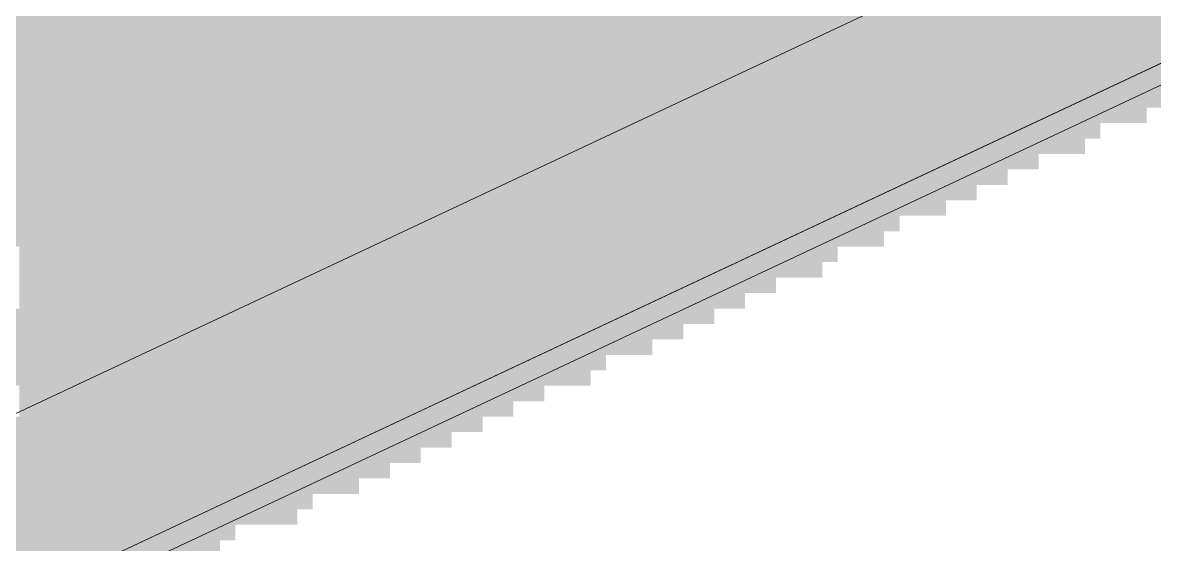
# Paper-space layout '03 3D Building and Roof' of a CAD drawing. Header units: millimetres. Extents: x 5 to 415, y 5 to 292.
# Drawn here: x 270.47 to 277.53, y 61.48 to 64.73 of the extents above; entities that cross this region are included whole.
import ezdxf

# ---------------------------------------------------------------- set-up
doc = ezdxf.new("R2010")
doc.units = ezdxf.units.MM
doc.layers.add('EXISTING', color=7, linetype='Continuous')
doc.layers.add('IMAGES', color=7, linetype='Continuous')

# ---------------------------------------------------------------- blocks, each defined once
blk = doc.blocks.new('SHEET_03')
at = {"layer": 'EXISTING', "color": 250, "lineweight": 9}
for p, q in [((263.2288, 58.9151), (329.7311, 90.136)), ((329.7311, 88.9664), (263.2288, 57.7455)), ((263.2288, 57.7455), (303.5049, 76.654)), ((303.5049, 76.5175), (263.2288, 57.609))]:
    blk.add_line(p, q, dxfattribs=at)
at = {"layer": 'IMAGES', "color": 7}
for points in [[(274.0127, 64.6836), (274.1091, 64.6836), (274.0127, 64.8764), (274.1091, 64.8764)], [(269.58, 64.6836), (273.7236, 64.6836), (269.58, 64.78), (273.7236, 64.78)], [(273.7236, 64.6836), (273.82, 64.6836), (273.7236, 64.78), (273.82, 64.78)], [(273.82, 64.6836), (273.9164, 64.6836), (273.82, 64.78), (273.9164, 64.78)], [(273.9164, 64.6836), (274.0127, 64.6836), (273.9164, 64.78), (274.0127, 64.78)], [(274.1091, 64.6836), (275.2655, 64.6836), (274.1091, 64.78), (275.2655, 64.78)], [(275.2655, 64.6836), (275.4582, 64.6836), (275.2655, 64.78), (275.4582, 64.78)], [(275.4582, 64.6836), (275.5545, 64.6836), (275.4582, 64.78), (275.5545, 64.78)], [(275.5545, 64.6836), (275.6509, 64.6836), (275.5545, 64.78), (275.6509, 64.78)], [(275.6509, 64.6836), (275.7473, 64.6836), (275.6509, 64.78), (275.7473, 64.78)], [(275.7473, 64.6836), (275.94, 64.6836), (275.7473, 64.78), (275.94, 64.78)], [(275.94, 64.6836), (277.8673, 64.6836), (275.94, 64.78), (277.8673, 64.78)], [(269.3873, 64.5872), (273.2418, 64.5872), (269.3873, 64.6836), (273.2418, 64.6836)], [(273.2418, 64.5872), (273.5309, 64.5872), (273.2418, 64.6836), (273.5309, 64.6836)], [(273.5309, 64.5872), (273.6273, 64.5872), (273.5309, 64.6836), (273.6273, 64.6836)], [(273.6273, 64.5872), (273.82, 64.5872), (273.6273, 64.6836), (273.82, 64.6836)], [(273.82, 64.5872), (273.9164, 64.5872), (273.82, 64.6836), (273.9164, 64.6836)], [(273.9164, 64.5872), (274.0127, 64.5872), (273.9164, 64.6836), (274.0127, 64.6836)], [(274.0127, 64.5872), (275.0727, 64.5872), (274.0127, 64.6836), (275.0727, 64.6836)], [(275.0727, 64.5872), (275.1691, 64.5872), (275.0727, 64.6836), (275.1691, 64.6836)], [(275.1691, 64.5872), (275.2655, 64.5872), (275.1691, 64.6836), (275.2655, 64.6836)], [(275.2655, 64.5872), (275.3618, 64.5872), (275.2655, 64.6836), (275.3618, 64.6836)], [(275.3618, 64.4908), (275.4582, 64.4908), (275.3618, 64.6836), (275.4582, 64.6836)], [(275.4582, 64.5872), (275.5545, 64.5872), (275.4582, 64.6836), (275.5545, 64.6836)], [(275.5545, 64.5872), (275.6509, 64.5872), (275.5545, 64.6836), (275.6509, 64.6836)], [(275.6509, 64.5872), (275.7473, 64.5872), (275.6509, 64.6836), (275.7473, 64.6836)], [(275.7473, 64.5872), (275.94, 64.5872), (275.7473, 64.6836), (275.94, 64.6836)], [(275.94, 64.5872), (277.5782, 64.5872), (275.94, 64.6836), (277.5782, 64.6836)], [(269.1945, 64.4908), (273.1455, 64.4908), (269.1945, 64.5872), (273.1455, 64.5872)], [(273.1455, 64.4908), (273.2418, 64.4908), (273.1455, 64.5872), (273.2418, 64.5872)], [(273.2418, 64.4908), (273.3382, 64.4908), (273.2418, 64.5872), (273.3382, 64.5872)], [(273.3382, 64.4908), (273.4345, 64.4908), (273.3382, 64.5872), (273.4345, 64.5872)], [(273.4345, 64.4908), (273.5309, 64.4908), (273.4345, 64.5872), (273.5309, 64.5872)], [(273.5309, 64.4908), (274.88, 64.4908), (273.5309, 64.5872), (274.88, 64.5872)], [(274.88, 64.4908), (275.0727, 64.4908), (274.88, 64.5872), (275.0727, 64.5872)], [(275.0727, 64.4908), (275.1691, 64.4908), (275.0727, 64.5872), (275.1691, 64.5872)], [(275.1691, 64.3944), (275.2655, 64.3944), (275.1691, 64.5872), (275.2655, 64.5872)], [(275.2655, 64.4908), (275.3618, 64.4908), (275.2655, 64.5872), (275.3618, 64.5872)], [(275.4582, 64.4908), (275.5545, 64.4908), (275.4582, 64.5872), (275.5545, 64.5872)], [(275.5545, 64.4908), (275.6509, 64.4908), (275.5545, 64.5872), (275.6509, 64.5872)], [(275.6509, 64.4908), (277.3855, 64.4908), (275.6509, 64.5872), (277.3855, 64.5872)], [(277.3855, 64.4908), (277.5782, 64.4908), (277.3855, 64.5872), (277.5782, 64.5872)], [(253.68, 64.3944), (272.8564, 64.3944), (253.68, 64.4908), (272.8564, 64.4908)], [(272.8564, 64.3944), (272.9527, 64.3944), (272.8564, 64.4908), (272.9527, 64.4908)], [(272.9527, 64.3944), (273.1455, 64.3944), (272.9527, 64.4908), (273.1455, 64.4908)], [(273.1455, 64.298), (273.2418, 64.298), (273.1455, 64.4908), (273.2418, 64.4908)], [(273.2418, 64.3944), (273.3382, 64.3944), (273.2418, 64.4908), (273.3382, 64.4908)], [(273.3382, 64.3944), (273.4345, 64.3944), (273.3382, 64.4908), (273.4345, 64.4908)], [(273.4345, 64.3944), (274.6873, 64.3944), (273.4345, 64.4908), (274.6873, 64.4908)], [(274.6873, 64.3944), (274.7836, 64.3944), (274.6873, 64.4908), (274.7836, 64.4908)], [(274.7836, 64.3944), (274.88, 64.3944), (274.7836, 64.4908), (274.88, 64.4908)], [(274.88, 64.3944), (274.9764, 64.3944), (274.88, 64.4908), (274.9764, 64.4908)], [(274.9764, 64.3944), (275.0727, 64.3944), (274.9764, 64.4908), (275.0727, 64.4908)], [(275.0727, 64.3944), (275.1691, 64.3944), (275.0727, 64.4908), (275.1691, 64.4908)], [(275.2655, 64.3944), (275.3618, 64.3944), (275.2655, 64.4908), (275.3618, 64.4908)], [(275.3618, 64.3944), (275.4582, 64.3944), (275.3618, 64.4908), (275.4582, 64.4908)], [(275.4582, 64.3944), (277.1927, 64.3944), (275.4582, 64.4908), (277.1927, 64.4908)], [(277.1927, 64.3944), (277.2891, 64.3944), (277.1927, 64.4908), (277.2891, 64.4908)], [(277.2891, 64.3944), (277.3855, 64.3944), (277.2891, 64.4908), (277.3855, 64.4908)], [(277.3855, 64.3944), (277.4818, 64.3944), (277.3855, 64.4908), (277.4818, 64.4908)], [(277.4818, 64.3944), (277.5782, 64.3944), (277.4818, 64.4908), (277.5782, 64.4908)], [(253.8727, 64.298), (272.5673, 64.298), (253.8727, 64.3944), (272.5673, 64.3944)], [(272.5673, 64.298), (272.6636, 64.298), (272.5673, 64.3944), (272.6636, 64.3944)], [(272.6636, 64.298), (272.8564, 64.298), (272.6636, 64.3944), (272.8564, 64.3944)], [(272.8564, 64.298), (272.9527, 64.298), (272.8564, 64.3944), (272.9527, 64.3944)], [(272.9527, 64.298), (273.0491, 64.298), (272.9527, 64.3944), (273.0491, 64.3944)], [(273.0491, 64.298), (273.1455, 64.298), (273.0491, 64.3944), (273.1455, 64.3944)], [(273.2418, 64.298), (273.3382, 64.298), (273.2418, 64.3944), (273.3382, 64.3944)], [(273.3382, 64.298), (274.3982, 64.298), (273.3382, 64.3944), (274.3982, 64.3944)], [(274.3982, 64.298), (274.4945, 64.298), (274.3982, 64.3944), (274.4945, 64.3944)], [(274.4945, 64.298), (274.5909, 64.298), (274.4945, 64.3944), (274.5909, 64.3944)], [(274.5909, 64.298), (274.6873, 64.298), (274.5909, 64.3944), (274.6873, 64.3944)], [(274.6873, 64.298), (274.7836, 64.298), (274.6873, 64.3944), (274.7836, 64.3944)], [(274.7836, 64.298), (275.0727, 64.298), (274.7836, 64.3944), (275.0727, 64.3944)], [(275.0727, 64.298), (275.1691, 64.298), (275.0727, 64.3944), (275.1691, 64.3944)], [(275.1691, 64.298), (275.2655, 64.298), (275.1691, 64.3944), (275.2655, 64.3944)], [(275.2655, 64.298), (277, 64.298), (275.2655, 64.3944), (277, 64.3944)], [(277, 64.298), (277.1927, 64.298), (277, 64.3944), (277.1927, 64.3944)], [(277.1927, 64.298), (277.2891, 64.298), (277.1927, 64.3944), (277.2891, 64.3944)], [(277.2891, 64.298), (277.3855, 64.298), (277.2891, 64.3944), (277.3855, 64.3944)], [(277.3855, 64.2016), (277.4818, 64.2016), (277.3855, 64.3944), (277.4818, 64.3944)], [(277.4818, 64.2016), (277.5782, 64.2016), (277.4818, 64.3944), (277.5782, 64.3944)], [(254.1618, 64.2016), (272.4709, 64.2016), (254.1618, 64.298), (272.4709, 64.298)], [(272.4709, 64.2016), (272.5673, 64.2016), (272.4709, 64.298), (272.5673, 64.298)], [(272.5673, 64.2016), (272.8564, 64.2016), (272.5673, 64.298), (272.8564, 64.298)], [(272.8564, 64.2016), (272.9527, 64.2016), (272.8564, 64.298), (272.9527, 64.298)], [(272.9527, 64.2016), (273.0491, 64.2016), (272.9527, 64.298), (273.0491, 64.298)], [(273.0491, 64.2016), (274.2055, 64.2016), (273.0491, 64.298), (274.2055, 64.298)], [(274.2055, 64.2016), (274.3018, 64.2016), (274.2055, 64.298), (274.3018, 64.298)], [(274.3018, 64.2016), (274.3982, 64.2016), (274.3018, 64.298), (274.3982, 64.298)], [(274.3982, 64.2016), (274.4945, 64.2016), (274.3982, 64.298), (274.4945, 64.298)], [(274.4945, 64.2016), (274.5909, 64.2016), (274.4945, 64.298), (274.5909, 64.298)], [(274.5909, 64.2016), (274.6873, 64.2016), (274.5909, 64.298), (274.6873, 64.298)], [(274.6873, 64.2016), (274.7836, 64.2016), (274.6873, 64.298), (274.7836, 64.298)], [(274.7836, 64.2016), (274.88, 64.2016), (274.7836, 64.298), (274.88, 64.298)], [(274.88, 64.2016), (275.0727, 64.2016), (274.88, 64.298), (275.0727, 64.298)], [(275.0727, 64.2016), (276.8073, 64.2016), (275.0727, 64.298), (276.8073, 64.298)], [(276.8073, 64.2016), (276.9036, 64.2016), (276.8073, 64.298), (276.9036, 64.298)], [(276.9036, 64.2016), (277, 64.2016), (276.9036, 64.298), (277, 64.298)], [(277, 64.2016), (277.0964, 64.2016), (277, 64.298), (277.0964, 64.298)], [(277.0964, 64.2016), (277.3855, 64.2016), (277.0964, 64.298), (277.3855, 64.298)], [(254.2582, 64.1052), (272.0855, 64.1052), (254.2582, 64.2016), (272.0855, 64.2016)], [(272.0855, 64.1052), (272.1818, 64.1052), (272.0855, 64.2016), (272.1818, 64.2016)], [(272.1818, 64.1052), (272.2782, 64.1052), (272.1818, 64.2016), (272.2782, 64.2016)], [(272.2782, 64.1052), (272.3745, 64.1052), (272.2782, 64.2016), (272.3745, 64.2016)], [(272.3745, 64.1052), (272.4709, 64.1052), (272.3745, 64.2016), (272.4709, 64.2016)], [(272.4709, 64.1052), (272.5673, 64.1052), (272.4709, 64.2016), (272.5673, 64.2016)], [(272.5673, 64.1052), (272.6636, 64.1052), (272.5673, 64.2016), (272.6636, 64.2016)], [(272.6636, 64.1052), (272.76, 64.1052), (272.6636, 64.2016), (272.76, 64.2016)], [(272.76, 64.1052), (274.0127, 64.1052), (272.76, 64.2016), (274.0127, 64.2016)], [(274.0127, 64.1052), (274.1091, 64.1052), (274.0127, 64.2016), (274.1091, 64.2016)], [(274.1091, 64.1052), (274.2055, 64.1052), (274.1091, 64.2016), (274.2055, 64.2016)], [(274.2055, 64.1052), (274.3018, 64.1052), (274.2055, 64.2016), (274.3018, 64.2016)], [(274.3018, 64.1052), (274.4945, 64.1052), (274.3018, 64.2016), (274.4945, 64.2016)], [(274.4945, 64.1052), (274.5909, 64.1052), (274.4945, 64.2016), (274.5909, 64.2016)], [(274.5909, 64.1052), (274.6873, 64.1052), (274.5909, 64.2016), (274.6873, 64.2016)], [(274.6873, 64.1052), (274.7836, 64.1052), (274.6873, 64.2016), (274.7836, 64.2016)], [(274.7836, 64.1052), (274.88, 64.1052), (274.7836, 64.2016), (274.88, 64.2016)], [(274.88, 64.1052), (276.8073, 64.1052), (274.88, 64.2016), (276.8073, 64.2016)], [(276.8073, 64.0088), (276.9036, 64.0088), (276.8073, 64.2016), (276.9036, 64.2016)], [(276.9036, 64.1052), (277, 64.1052), (276.9036, 64.2016), (277, 64.2016)], [(277, 64.1052), (277.0964, 64.1052), (277, 64.2016), (277.0964, 64.2016)], [(277.0964, 64.1052), (277.1927, 64.1052), (277.0964, 64.2016), (277.1927, 64.2016)], [(277.1927, 64.1052), (277.2891, 64.1052), (277.1927, 64.2016), (277.2891, 64.2016)], [(277.2891, 64.1052), (277.3855, 64.1052), (277.2891, 64.2016), (277.3855, 64.2016)], [(277.3855, 64.1052), (277.4818, 64.1052), (277.3855, 64.2016), (277.4818, 64.2016)], [(254.5473, 64.0088), (271.9891, 64.0088), (254.5473, 64.1052), (271.9891, 64.1052)], [(271.9891, 64.0088), (272.0855, 64.0088), (271.9891, 64.1052), (272.0855, 64.1052)], [(272.0855, 64.0088), (272.1818, 64.0088), (272.0855, 64.1052), (272.1818, 64.1052)], [(272.1818, 64.0088), (272.2782, 64.0088), (272.1818, 64.1052), (272.2782, 64.1052)], [(272.2782, 64.0088), (272.3745, 64.0088), (272.2782, 64.1052), (272.3745, 64.1052)], [(272.3745, 64.0088), (272.4709, 64.0088), (272.3745, 64.1052), (272.4709, 64.1052)], [(272.4709, 64.0088), (272.5673, 64.0088), (272.4709, 64.1052), (272.5673, 64.1052)], [(272.5673, 64.0088), (272.6636, 64.0088), (272.5673, 64.1052), (272.6636, 64.1052)], [(272.6636, 64.0088), (272.76, 64.0088), (272.6636, 64.1052), (272.76, 64.1052)], [(272.76, 64.0088), (273.82, 64.0088), (272.76, 64.1052), (273.82, 64.1052)], [(273.82, 64.0088), (273.9164, 64.0088), (273.82, 64.1052), (273.9164, 64.1052)], [(273.9164, 64.0088), (274.0127, 64.0088), (273.9164, 64.1052), (274.0127, 64.1052)], [(274.0127, 64.0088), (274.1091, 64.0088), (274.0127, 64.1052), (274.1091, 64.1052)], [(274.1091, 64.0088), (274.2055, 64.0088), (274.1091, 64.1052), (274.2055, 64.1052)], [(274.2055, 64.0088), (274.3982, 64.0088), (274.2055, 64.1052), (274.3982, 64.1052)], [(274.3982, 64.0088), (274.4945, 64.0088), (274.3982, 64.1052), (274.4945, 64.1052)], [(274.4945, 64.0088), (274.5909, 64.0088), (274.4945, 64.1052), (274.5909, 64.1052)], [(274.5909, 64.0088), (276.3255, 64.0088), (274.5909, 64.1052), (276.3255, 64.1052)], [(276.3255, 64.0088), (276.5182, 64.0088), (276.3255, 64.1052), (276.5182, 64.1052)], [(276.5182, 64.0088), (276.6145, 64.0088), (276.5182, 64.1052), (276.6145, 64.1052)], [(276.6145, 63.9124), (276.7109, 63.9124), (276.6145, 64.1052), (276.7109, 64.1052)], [(276.7109, 64.0088), (276.8073, 64.0088), (276.7109, 64.1052), (276.8073, 64.1052)], [(276.9036, 64.0088), (277, 64.0088), (276.9036, 64.1052), (277, 64.1052)], [(277, 64.0088), (277.0964, 64.0088), (277, 64.1052), (277.0964, 64.1052)], [(277.0964, 64.0088), (277.1927, 64.0088), (277.0964, 64.1052), (277.1927, 64.1052)], [(254.74, 63.9124), (271.7964, 63.9124), (254.74, 64.0088), (271.7964, 64.0088)], [(271.7964, 63.9124), (271.8927, 63.9124), (271.7964, 64.0088), (271.8927, 64.0088)], [(271.8927, 63.9124), (271.9891, 63.9124), (271.8927, 64.0088), (271.9891, 64.0088)], [(271.9891, 63.9124), (272.1818, 63.9124), (271.9891, 64.0088), (272.1818, 64.0088)], [(272.1818, 63.9124), (272.2782, 63.9124), (272.1818, 64.0088), (272.2782, 64.0088)], [(272.2782, 63.9124), (272.3745, 63.9124), (272.2782, 64.0088), (272.3745, 64.0088)], [(272.3745, 63.9124), (273.7236, 63.9124), (272.3745, 64.0088), (273.7236, 64.0088)], [(273.7236, 63.9124), (273.82, 63.9124), (273.7236, 64.0088), (273.82, 64.0088)], [(273.82, 63.9124), (273.9164, 63.9124), (273.82, 64.0088), (273.9164, 64.0088)], [(273.9164, 63.9124), (274.0127, 63.9124), (273.9164, 64.0088), (274.0127, 64.0088)], [(274.0127, 63.9124), (274.1091, 63.9124), (274.0127, 64.0088), (274.1091, 64.0088)], [(274.1091, 63.9124), (274.2055, 63.9124), (274.1091, 64.0088), (274.2055, 64.0088)], [(274.2055, 63.9124), (274.3018, 63.9124), (274.2055, 64.0088), (274.3018, 64.0088)], [(274.3018, 63.9124), (274.4945, 63.9124), (274.3018, 64.0088), (274.4945, 64.0088)], [(274.4945, 63.9124), (276.2291, 63.9124), (274.4945, 64.0088), (276.2291, 64.0088)], [(276.2291, 63.9124), (276.3255, 63.9124), (276.2291, 64.0088), (276.3255, 64.0088)], [(276.3255, 63.9124), (276.4218, 63.9124), (276.3255, 64.0088), (276.4218, 64.0088)], [(276.4218, 63.9124), (276.5182, 63.9124), (276.4218, 64.0088), (276.5182, 64.0088)], [(276.5182, 63.816), (276.6145, 63.816), (276.5182, 64.0088), (276.6145, 64.0088)], [(276.7109, 63.9124), (276.9036, 63.9124), (276.7109, 64.0088), (276.9036, 64.0088)], [(276.9036, 63.9124), (277, 63.9124), (276.9036, 64.0088), (277, 64.0088)], [(277, 63.9124), (277.0964, 63.9124), (277, 64.0088), (277.0964, 64.0088)], [(254.9327, 63.816), (271.5073, 63.816), (254.9327, 63.9124), (271.5073, 63.9124)], [(271.5073, 63.816), (271.7, 63.816), (271.5073, 63.9124), (271.7, 63.9124)], [(271.7, 63.816), (271.7964, 63.816), (271.7, 63.9124), (271.7964, 63.9124)], [(271.7964, 63.816), (271.8927, 63.816), (271.7964, 63.9124), (271.8927, 63.9124)], [(271.8927, 63.816), (271.9891, 63.816), (271.8927, 63.9124), (271.9891, 63.9124)], [(271.9891, 63.816), (272.0855, 63.816), (271.9891, 63.9124), (272.0855, 63.9124)], [(272.0855, 63.816), (272.1818, 63.816), (272.0855, 63.9124), (272.1818, 63.9124)], [(272.1818, 63.816), (272.2782, 63.816), (272.1818, 63.9124), (272.2782, 63.9124)], [(272.2782, 63.816), (273.4345, 63.816), (272.2782, 63.9124), (273.4345, 63.9124)], [(273.4345, 63.816), (273.6273, 63.816), (273.4345, 63.9124), (273.6273, 63.9124)], [(273.6273, 63.816), (273.7236, 63.816), (273.6273, 63.9124), (273.7236, 63.9124)], [(273.7236, 63.816), (273.82, 63.816), (273.7236, 63.9124), (273.82, 63.9124)], [(273.82, 63.816), (273.9164, 63.816), (273.82, 63.9124), (273.9164, 63.9124)], [(273.9164, 63.816), (274.0127, 63.816), (273.9164, 63.9124), (274.0127, 63.9124)], [(274.0127, 63.816), (274.1091, 63.816), (274.0127, 63.9124), (274.1091, 63.9124)], [(274.1091, 63.816), (274.2055, 63.816), (274.1091, 63.9124), (274.2055, 63.9124)], [(274.2055, 63.816), (275.94, 63.816), (274.2055, 63.9124), (275.94, 63.9124)], [(275.94, 63.816), (276.0364, 63.816), (275.94, 63.9124), (276.0364, 63.9124)], [(276.0364, 63.816), (276.2291, 63.816), (276.0364, 63.9124), (276.2291, 63.9124)], [(276.2291, 63.816), (276.3255, 63.816), (276.2291, 63.9124), (276.3255, 63.9124)], [(276.3255, 63.816), (276.4218, 63.816), (276.3255, 63.9124), (276.4218, 63.9124)], [(276.4218, 63.816), (276.5182, 63.816), (276.4218, 63.9124), (276.5182, 63.9124)], [(276.6145, 63.816), (276.7109, 63.816), (276.6145, 63.9124), (276.7109, 63.9124)], [(276.7109, 63.816), (276.8073, 63.816), (276.7109, 63.9124), (276.8073, 63.9124)], [(255.0291, 63.7196), (271.4109, 63.7196), (255.0291, 63.816), (271.4109, 63.816)], [(271.4109, 63.7196), (271.5073, 63.7196), (271.4109, 63.816), (271.5073, 63.816)], [(271.5073, 63.7196), (271.6036, 63.7196), (271.5073, 63.816), (271.6036, 63.816)], [(271.6036, 63.7196), (271.7, 63.7196), (271.6036, 63.816), (271.7, 63.816)], [(271.7, 63.7196), (271.8927, 63.7196), (271.7, 63.816), (271.8927, 63.816)], [(271.8927, 63.7196), (271.9891, 63.7196), (271.8927, 63.816), (271.9891, 63.816)], [(271.9891, 63.7196), (272.0855, 63.7196), (271.9891, 63.816), (272.0855, 63.816)], [(272.0855, 63.7196), (273.2418, 63.7196), (272.0855, 63.816), (273.2418, 63.816)], [(273.2418, 63.7196), (273.3382, 63.7196), (273.2418, 63.816), (273.3382, 63.816)], [(273.3382, 63.7196), (273.4345, 63.7196), (273.3382, 63.816), (273.4345, 63.816)], [(273.4345, 63.7196), (273.5309, 63.7196), (273.4345, 63.816), (273.5309, 63.816)], [(273.5309, 63.7196), (273.6273, 63.7196), (273.5309, 63.816), (273.6273, 63.816)], [(273.6273, 63.7196), (273.7236, 63.7196), (273.6273, 63.816), (273.7236, 63.816)], [(273.7236, 63.7196), (273.9164, 63.7196), (273.7236, 63.816), (273.9164, 63.816)], [(273.9164, 63.7196), (274.1091, 63.7196), (273.9164, 63.816), (274.1091, 63.816)], [(274.1091, 63.7196), (275.8436, 63.7196), (274.1091, 63.816), (275.8436, 63.816)], [(275.8436, 63.7196), (275.94, 63.7196), (275.8436, 63.816), (275.94, 63.816)], [(275.94, 63.7196), (276.0364, 63.7196), (275.94, 63.816), (276.0364, 63.816)], [(276.0364, 63.7196), (276.1327, 63.7196), (276.0364, 63.816), (276.1327, 63.816)], [(276.1327, 63.7196), (276.2291, 63.7196), (276.1327, 63.816), (276.2291, 63.816)], [(276.2291, 63.7196), (276.3255, 63.7196), (276.2291, 63.816), (276.3255, 63.816)], [(276.3255, 63.6232), (276.4218, 63.6232), (276.3255, 63.816), (276.4218, 63.816)], [(276.4218, 63.7196), (276.5182, 63.7196), (276.4218, 63.816), (276.5182, 63.816)], [(276.5182, 63.7196), (276.6145, 63.7196), (276.5182, 63.816), (276.6145, 63.816)], [(255.4145, 63.6232), (271.1218, 63.6232), (255.4145, 63.7196), (271.1218, 63.7196)], [(271.1218, 63.6232), (271.2182, 63.6232), (271.1218, 63.7196), (271.2182, 63.7196)], [(271.2182, 63.6232), (271.3145, 63.6232), (271.2182, 63.7196), (271.3145, 63.7196)], [(271.3145, 63.6232), (271.4109, 63.6232), (271.3145, 63.7196), (271.4109, 63.7196)], [(271.4109, 63.6232), (271.5073, 63.6232), (271.4109, 63.7196), (271.5073, 63.7196)], [(271.5073, 63.6232), (271.6036, 63.6232), (271.5073, 63.7196), (271.6036, 63.7196)], [(271.6036, 63.6232), (271.7, 63.6232), (271.6036, 63.7196), (271.7, 63.7196)], [(271.7, 63.6232), (271.7964, 63.6232), (271.7, 63.7196), (271.7964, 63.7196)], [(271.7964, 63.6232), (272.9527, 63.6232), (271.7964, 63.7196), (272.9527, 63.7196)], [(272.9527, 63.6232), (273.0491, 63.6232), (272.9527, 63.7196), (273.0491, 63.7196)], [(273.0491, 63.6232), (273.2418, 63.6232), (273.0491, 63.7196), (273.2418, 63.7196)], [(273.2418, 63.6232), (273.3382, 63.6232), (273.2418, 63.7196), (273.3382, 63.7196)], [(273.3382, 63.6232), (273.6273, 63.6232), (273.3382, 63.7196), (273.6273, 63.7196)], [(273.6273, 63.6232), (273.7236, 63.6232), (273.6273, 63.7196), (273.7236, 63.7196)], [(273.7236, 63.6232), (273.82, 63.6232), (273.7236, 63.7196), (273.82, 63.7196)], [(273.82, 63.6232), (275.5545, 63.6232), (273.82, 63.7196), (275.5545, 63.7196)], [(275.5545, 63.6232), (275.7473, 63.6232), (275.5545, 63.7196), (275.7473, 63.7196)], [(275.7473, 63.6232), (275.8436, 63.6232), (275.7473, 63.7196), (275.8436, 63.7196)], [(275.8436, 63.5267), (275.94, 63.5267), (275.8436, 63.7196), (275.94, 63.7196)], [(275.94, 63.6232), (276.3255, 63.6232), (275.94, 63.7196), (276.3255, 63.7196)], [(255.6073, 63.5267), (270.9291, 63.5267), (255.6073, 63.6232), (270.9291, 63.6232)], [(270.9291, 63.5267), (271.0255, 63.5267), (270.9291, 63.6232), (271.0255, 63.6232)], [(271.0255, 63.5267), (271.1218, 63.5267), (271.0255, 63.6232), (271.1218, 63.6232)], [(271.1218, 63.5267), (271.2182, 63.5267), (271.1218, 63.6232), (271.2182, 63.6232)], [(271.2182, 63.5267), (271.3145, 63.5267), (271.2182, 63.6232), (271.3145, 63.6232)], [(271.3145, 63.4303), (271.4109, 63.4303), (271.3145, 63.6232), (271.4109, 63.6232)], [(271.4109, 63.5267), (271.5073, 63.5267), (271.4109, 63.6232), (271.5073, 63.6232)], [(271.5073, 63.5267), (271.6036, 63.5267), (271.5073, 63.6232), (271.6036, 63.6232)], [(271.6036, 63.5267), (271.7, 63.5267), (271.6036, 63.6232), (271.7, 63.6232)], [(271.7, 63.5267), (272.8564, 63.5267), (271.7, 63.6232), (272.8564, 63.6232)], [(272.8564, 63.5267), (272.9527, 63.5267), (272.8564, 63.6232), (272.9527, 63.6232)], [(272.9527, 63.5267), (273.0491, 63.5267), (272.9527, 63.6232), (273.0491, 63.6232)], [(273.0491, 63.5267), (273.1455, 63.5267), (273.0491, 63.6232), (273.1455, 63.6232)], [(273.1455, 63.5267), (273.3382, 63.5267), (273.1455, 63.6232), (273.3382, 63.6232)], [(273.3382, 63.5267), (273.4345, 63.5267), (273.3382, 63.6232), (273.4345, 63.6232)], [(273.4345, 63.5267), (273.5309, 63.5267), (273.4345, 63.6232), (273.5309, 63.6232)], [(273.5309, 63.5267), (273.7236, 63.5267), (273.5309, 63.6232), (273.7236, 63.6232)], [(273.7236, 63.5267), (275.3618, 63.5267), (273.7236, 63.6232), (275.3618, 63.6232)], [(275.3618, 63.5267), (275.5545, 63.5267), (275.3618, 63.6232), (275.5545, 63.6232)], [(275.5545, 63.5267), (275.6509, 63.5267), (275.5545, 63.6232), (275.6509, 63.6232)], [(275.6509, 63.5267), (275.8436, 63.5267), (275.6509, 63.6232), (275.8436, 63.6232)], [(275.94, 63.5267), (276.0364, 63.5267), (275.94, 63.6232), (276.0364, 63.6232)], [(276.0364, 63.5267), (276.1327, 63.5267), (276.0364, 63.6232), (276.1327, 63.6232)], [(276.1327, 63.5267), (276.2291, 63.5267), (276.1327, 63.6232), (276.2291, 63.6232)], [(255.8, 63.4303), (270.8327, 63.4303), (255.8, 63.5267), (270.8327, 63.5267)], [(270.8327, 63.4303), (270.9291, 63.4303), (270.8327, 63.5267), (270.9291, 63.5267)], [(270.9291, 63.4303), (271.0255, 63.4303), (270.9291, 63.5267), (271.0255, 63.5267)], [(271.0255, 63.4303), (271.1218, 63.4303), (271.0255, 63.5267), (271.1218, 63.5267)], [(271.1218, 63.4303), (271.2182, 63.4303), (271.1218, 63.5267), (271.2182, 63.5267)], [(271.2182, 63.4303), (271.3145, 63.4303), (271.2182, 63.5267), (271.3145, 63.5267)], [(271.4109, 63.4303), (271.6036, 63.4303), (271.4109, 63.5267), (271.6036, 63.5267)], [(271.6036, 63.4303), (272.5673, 63.4303), (271.6036, 63.5267), (272.5673, 63.5267)], [(272.5673, 63.4303), (272.6636, 63.4303), (272.5673, 63.5267), (272.6636, 63.5267)], [(272.6636, 63.4303), (272.76, 63.4303), (272.6636, 63.5267), (272.76, 63.5267)], [(272.76, 63.4303), (272.8564, 63.4303), (272.76, 63.5267), (272.8564, 63.5267)], [(272.8564, 63.4303), (272.9527, 63.4303), (272.8564, 63.5267), (272.9527, 63.5267)], [(272.9527, 63.4303), (273.1455, 63.4303), (272.9527, 63.5267), (273.1455, 63.5267)], [(273.1455, 63.4303), (273.2418, 63.4303), (273.1455, 63.5267), (273.2418, 63.5267)], [(273.2418, 63.4303), (273.4345, 63.4303), (273.2418, 63.5267), (273.4345, 63.5267)], [(273.4345, 63.4303), (275.1691, 63.4303), (273.4345, 63.5267), (275.1691, 63.5267)], [(275.1691, 63.4303), (275.2655, 63.4303), (275.1691, 63.5267), (275.2655, 63.5267)], [(275.2655, 63.4303), (275.3618, 63.4303), (275.2655, 63.5267), (275.3618, 63.5267)], [(275.3618, 63.4303), (275.4582, 63.4303), (275.3618, 63.5267), (275.4582, 63.5267)], [(275.4582, 63.4303), (275.5545, 63.4303), (275.4582, 63.5267), (275.5545, 63.5267)], [(275.5545, 63.4303), (275.7473, 63.4303), (275.5545, 63.5267), (275.7473, 63.5267)], [(275.7473, 63.4303), (275.8436, 63.4303), (275.7473, 63.5267), (275.8436, 63.5267)], [(275.8436, 63.4303), (275.94, 63.4303), (275.8436, 63.5267), (275.94, 63.5267)], [(255.9927, 63.3339), (270.64, 63.3339), (255.9927, 63.4303), (270.64, 63.4303)], [(270.64, 63.3339), (270.7364, 63.3339), (270.64, 63.4303), (270.7364, 63.4303)], [(270.7364, 63.3339), (270.8327, 63.3339), (270.7364, 63.4303), (270.8327, 63.4303)], [(270.8327, 63.3339), (270.9291, 63.3339), (270.8327, 63.4303), (270.9291, 63.4303)], [(270.9291, 63.3339), (271.0255, 63.3339), (270.9291, 63.4303), (271.0255, 63.4303)], [(271.0255, 63.3339), (271.1218, 63.3339), (271.0255, 63.4303), (271.1218, 63.4303)], [(271.1218, 63.3339), (272.3745, 63.3339), (271.1218, 63.4303), (272.3745, 63.4303)], [(272.3745, 63.3339), (272.4709, 63.3339), (272.3745, 63.4303), (272.4709, 63.4303)], [(272.4709, 63.3339), (272.5673, 63.3339), (272.4709, 63.4303), (272.5673, 63.4303)], [(272.5673, 63.3339), (272.6636, 63.3339), (272.5673, 63.4303), (272.6636, 63.4303)], [(272.6636, 63.3339), (272.76, 63.3339), (272.6636, 63.4303), (272.76, 63.4303)], [(272.76, 63.3339), (272.8564, 63.3339), (272.76, 63.4303), (272.8564, 63.4303)], [(272.8564, 63.3339), (272.9527, 63.3339), (272.8564, 63.4303), (272.9527, 63.4303)], [(272.9527, 63.3339), (273.0491, 63.3339), (272.9527, 63.4303), (273.0491, 63.4303)], [(273.0491, 63.3339), (273.1455, 63.3339), (273.0491, 63.4303), (273.1455, 63.4303)], [(273.1455, 63.3339), (273.2418, 63.3339), (273.1455, 63.4303), (273.2418, 63.4303)], [(273.2418, 63.3339), (274.9764, 63.3339), (273.2418, 63.4303), (274.9764, 63.4303)], [(274.9764, 63.3339), (275.0727, 63.3339), (274.9764, 63.4303), (275.0727, 63.4303)], [(275.0727, 63.3339), (275.1691, 63.3339), (275.0727, 63.4303), (275.1691, 63.4303)], [(275.1691, 63.3339), (275.2655, 63.3339), (275.1691, 63.4303), (275.2655, 63.4303)], [(275.2655, 63.3339), (275.3618, 63.3339), (275.2655, 63.4303), (275.3618, 63.4303)], [(275.3618, 63.3339), (275.4582, 63.3339), (275.3618, 63.4303), (275.4582, 63.4303)], [(275.4582, 63.3339), (275.5545, 63.3339), (275.4582, 63.4303), (275.5545, 63.4303)], [(275.5545, 63.3339), (275.6509, 63.3339), (275.5545, 63.4303), (275.6509, 63.4303)], [(275.6509, 63.3339), (275.7473, 63.3339), (275.6509, 63.4303), (275.7473, 63.4303)], [(275.7473, 63.3339), (275.8436, 63.3339), (275.7473, 63.4303), (275.8436, 63.4303)], [(270.4473, 63.2375), (270.5436, 63.2375), (270.4473, 63.3339), (270.5436, 63.3339)], [(270.5436, 63.2375), (270.64, 63.2375), (270.5436, 63.3339), (270.64, 63.3339)], [(270.64, 63.2375), (270.7364, 63.2375), (270.64, 63.3339), (270.7364, 63.3339)], [(270.7364, 63.2375), (270.8327, 63.2375), (270.7364, 63.3339), (270.8327, 63.3339)], [(270.8327, 63.2375), (270.9291, 63.2375), (270.8327, 63.3339), (270.9291, 63.3339)], [(270.9291, 63.2375), (272.2782, 63.2375), (270.9291, 63.3339), (272.2782, 63.3339)], [(272.2782, 63.2375), (272.3745, 63.2375), (272.2782, 63.3339), (272.3745, 63.3339)], [(272.3745, 63.2375), (272.4709, 63.2375), (272.3745, 63.3339), (272.4709, 63.3339)], [(272.4709, 63.2375), (272.5673, 63.2375), (272.4709, 63.3339), (272.5673, 63.3339)], [(272.5673, 63.2375), (272.6636, 63.2375), (272.5673, 63.3339), (272.6636, 63.3339)], [(272.6636, 63.2375), (272.76, 63.2375), (272.6636, 63.3339), (272.76, 63.3339)], [(272.76, 63.2375), (272.8564, 63.2375), (272.76, 63.3339), (272.8564, 63.3339)], [(272.8564, 63.2375), (273.0491, 63.2375), (272.8564, 63.3339), (273.0491, 63.3339)], [(273.0491, 63.2375), (274.7836, 63.2375), (273.0491, 63.3339), (274.7836, 63.3339)], [(274.7836, 63.2375), (274.88, 63.2375), (274.7836, 63.3339), (274.88, 63.3339)], [(274.88, 63.2375), (274.9764, 63.2375), (274.88, 63.3339), (274.9764, 63.3339)], [(274.9764, 63.2375), (275.0727, 63.2375), (274.9764, 63.3339), (275.0727, 63.3339)], [(275.0727, 63.2375), (275.1691, 63.2375), (275.0727, 63.3339), (275.1691, 63.3339)], [(275.1691, 63.2375), (275.4582, 63.2375), (275.1691, 63.3339), (275.4582, 63.3339)], [(275.4582, 63.2375), (275.5545, 63.2375), (275.4582, 63.3339), (275.5545, 63.3339)], [(270.4473, 63.1411), (270.5436, 63.1411), (270.4473, 63.2375), (270.5436, 63.2375)], [(270.5436, 63.1411), (270.64, 63.1411), (270.5436, 63.2375), (270.64, 63.2375)], [(270.64, 63.1411), (270.7364, 63.1411), (270.64, 63.2375), (270.7364, 63.2375)], [(270.7364, 63.1411), (271.9891, 63.1411), (270.7364, 63.2375), (271.9891, 63.2375)], [(271.9891, 63.1411), (272.1818, 63.1411), (271.9891, 63.2375), (272.1818, 63.2375)], [(272.1818, 63.1411), (272.2782, 63.1411), (272.1818, 63.2375), (272.2782, 63.2375)], [(272.2782, 63.1411), (272.3745, 63.1411), (272.2782, 63.2375), (272.3745, 63.2375)], [(272.3745, 63.1411), (272.4709, 63.1411), (272.3745, 63.2375), (272.4709, 63.2375)], [(272.4709, 63.1411), (272.5673, 63.1411), (272.4709, 63.2375), (272.5673, 63.2375)], [(272.5673, 63.1411), (272.6636, 63.1411), (272.5673, 63.2375), (272.6636, 63.2375)], [(272.6636, 63.1411), (272.8564, 63.1411), (272.6636, 63.2375), (272.8564, 63.2375)], [(272.8564, 63.1411), (274.4945, 63.1411), (272.8564, 63.2375), (274.4945, 63.2375)], [(274.4945, 63.1411), (274.6873, 63.1411), (274.4945, 63.2375), (274.6873, 63.2375)], [(274.6873, 63.1411), (274.7836, 63.1411), (274.6873, 63.2375), (274.7836, 63.2375)], [(274.7836, 63.1411), (274.88, 63.1411), (274.7836, 63.2375), (274.88, 63.2375)], [(274.88, 63.1411), (275.0727, 63.1411), (274.88, 63.2375), (275.0727, 63.2375)], [(275.0727, 63.1411), (275.1691, 63.1411), (275.0727, 63.2375), (275.1691, 63.2375)], [(275.1691, 63.1411), (275.2655, 63.1411), (275.1691, 63.2375), (275.2655, 63.2375)], [(275.2655, 63.1411), (275.3618, 63.1411), (275.2655, 63.2375), (275.3618, 63.2375)], [(275.3618, 63.1411), (275.4582, 63.1411), (275.3618, 63.2375), (275.4582, 63.2375)], [(270.4473, 63.0447), (270.5436, 63.0447), (270.4473, 63.1411), (270.5436, 63.1411)], [(270.5436, 63.0447), (271.7964, 63.0447), (270.5436, 63.1411), (271.7964, 63.1411)], [(271.7964, 63.0447), (271.8927, 63.0447), (271.7964, 63.1411), (271.8927, 63.1411)], [(271.8927, 63.0447), (271.9891, 63.0447), (271.8927, 63.1411), (271.9891, 63.1411)], [(271.9891, 63.0447), (272.0855, 63.0447), (271.9891, 63.1411), (272.0855, 63.1411)], [(272.0855, 63.0447), (272.1818, 63.0447), (272.0855, 63.1411), (272.1818, 63.1411)], [(272.1818, 63.0447), (272.2782, 63.0447), (272.1818, 63.1411), (272.2782, 63.1411)], [(272.2782, 63.0447), (272.3745, 63.0447), (272.2782, 63.1411), (272.3745, 63.1411)], [(272.3745, 63.0447), (272.4709, 63.0447), (272.3745, 63.1411), (272.4709, 63.1411)], [(272.4709, 63.0447), (272.5673, 63.0447), (272.4709, 63.1411), (272.5673, 63.1411)], [(272.5673, 63.0447), (274.3982, 63.0447), (272.5673, 63.1411), (274.3982, 63.1411)], [(274.3982, 63.0447), (274.4945, 63.0447), (274.3982, 63.1411), (274.4945, 63.1411)], [(274.4945, 63.0447), (274.5909, 63.0447), (274.4945, 63.1411), (274.5909, 63.1411)], [(274.5909, 63.0447), (274.6873, 63.0447), (274.5909, 63.1411), (274.6873, 63.1411)], [(274.6873, 63.0447), (274.88, 63.0447), (274.6873, 63.1411), (274.88, 63.1411)], [(274.88, 63.0447), (275.0727, 63.0447), (274.88, 63.1411), (275.0727, 63.1411)], [(275.0727, 63.0447), (275.1691, 63.0447), (275.0727, 63.1411), (275.1691, 63.1411)], [(270.4473, 62.9483), (271.5073, 62.9483), (270.4473, 63.0447), (271.5073, 63.0447)], [(271.5073, 62.9483), (271.6036, 62.9483), (271.5073, 63.0447), (271.6036, 63.0447)], [(271.6036, 62.9483), (271.7, 62.9483), (271.6036, 63.0447), (271.7, 63.0447)], [(271.7, 62.9483), (271.7964, 62.9483), (271.7, 63.0447), (271.7964, 63.0447)], [(271.7964, 62.9483), (271.8927, 62.9483), (271.7964, 63.0447), (271.8927, 63.0447)], [(271.8927, 62.8519), (271.9891, 62.8519), (271.8927, 63.0447), (271.9891, 63.0447)], [(271.9891, 62.9483), (272.0855, 62.9483), (271.9891, 63.0447), (272.0855, 63.0447)], [(272.0855, 62.9483), (272.1818, 62.9483), (272.0855, 63.0447), (272.1818, 63.0447)], [(272.1818, 62.9483), (272.2782, 62.9483), (272.1818, 63.0447), (272.2782, 63.0447)], [(272.2782, 62.9483), (272.3745, 62.9483), (272.2782, 63.0447), (272.3745, 63.0447)], [(272.3745, 62.9483), (274.1091, 62.9483), (272.3745, 63.0447), (274.1091, 63.0447)], [(274.1091, 62.9483), (274.2055, 62.9483), (274.1091, 63.0447), (274.2055, 63.0447)], [(274.2055, 62.9483), (274.3982, 62.9483), (274.2055, 63.0447), (274.3982, 63.0447)], [(274.3982, 62.8519), (274.4945, 62.8519), (274.3982, 63.0447), (274.4945, 63.0447)], [(274.4945, 62.9483), (274.5909, 62.9483), (274.4945, 63.0447), (274.5909, 63.0447)], [(274.5909, 62.9483), (274.6873, 62.9483), (274.5909, 63.0447), (274.6873, 63.0447)], [(274.6873, 62.9483), (274.7836, 62.9483), (274.6873, 63.0447), (274.7836, 63.0447)], [(274.7836, 62.9483), (274.88, 62.9483), (274.7836, 63.0447), (274.88, 63.0447)], [(274.88, 62.9483), (274.9764, 62.9483), (274.88, 63.0447), (274.9764, 63.0447)], [(270.1582, 62.8519), (271.4109, 62.8519), (270.1582, 62.9483), (271.4109, 62.9483)], [(271.4109, 62.8519), (271.6036, 62.8519), (271.4109, 62.9483), (271.6036, 62.9483)], [(271.6036, 62.8519), (271.7, 62.8519), (271.6036, 62.9483), (271.7, 62.9483)], [(271.7, 62.8519), (271.7964, 62.8519), (271.7, 62.9483), (271.7964, 62.9483)], [(271.7964, 62.8519), (271.8927, 62.8519), (271.7964, 62.9483), (271.8927, 62.9483)], [(271.9891, 62.8519), (272.0855, 62.8519), (271.9891, 62.9483), (272.0855, 62.9483)], [(272.0855, 62.8519), (272.1818, 62.8519), (272.0855, 62.9483), (272.1818, 62.9483)], [(272.1818, 62.8519), (273.9164, 62.8519), (272.1818, 62.9483), (273.9164, 62.9483)], [(273.9164, 62.8519), (274.0127, 62.8519), (273.9164, 62.9483), (274.0127, 62.9483)], [(274.0127, 62.8519), (274.1091, 62.8519), (274.0127, 62.9483), (274.1091, 62.9483)], [(274.1091, 62.8519), (274.2055, 62.8519), (274.1091, 62.9483), (274.2055, 62.9483)], [(274.2055, 62.8519), (274.3982, 62.8519), (274.2055, 62.9483), (274.3982, 62.9483)], [(274.4945, 62.8519), (274.5909, 62.8519), (274.4945, 62.9483), (274.5909, 62.9483)], [(274.5909, 62.8519), (274.6873, 62.8519), (274.5909, 62.9483), (274.6873, 62.9483)], [(274.6873, 62.8519), (274.7836, 62.8519), (274.6873, 62.9483), (274.7836, 62.9483)], [(269.9655, 62.7555), (271.1218, 62.7555), (269.9655, 62.8519), (271.1218, 62.8519)], [(271.1218, 62.7555), (271.3145, 62.7555), (271.1218, 62.8519), (271.3145, 62.8519)], [(271.3145, 62.7555), (271.4109, 62.7555), (271.3145, 62.8519), (271.4109, 62.8519)], [(271.4109, 62.7555), (271.5073, 62.7555), (271.4109, 62.8519), (271.5073, 62.8519)], [(271.5073, 62.7555), (271.6036, 62.7555), (271.5073, 62.8519), (271.6036, 62.8519)], [(271.6036, 62.7555), (271.7, 62.7555), (271.6036, 62.8519), (271.7, 62.8519)], [(271.7, 62.7555), (271.7964, 62.7555), (271.7, 62.8519), (271.7964, 62.8519)], [(271.7964, 62.7555), (271.8927, 62.7555), (271.7964, 62.8519), (271.8927, 62.8519)], [(271.8927, 62.7555), (271.9891, 62.7555), (271.8927, 62.8519), (271.9891, 62.8519)], [(271.9891, 62.7555), (273.7236, 62.7555), (271.9891, 62.8519), (273.7236, 62.8519)], [(273.7236, 62.7555), (273.9164, 62.7555), (273.7236, 62.8519), (273.9164, 62.8519)], [(273.9164, 62.7555), (274.1091, 62.7555), (273.9164, 62.8519), (274.1091, 62.8519)], [(274.1091, 62.7555), (274.2055, 62.7555), (274.1091, 62.8519), (274.2055, 62.8519)], [(274.2055, 62.7555), (274.3018, 62.7555), (274.2055, 62.8519), (274.3018, 62.8519)], [(274.3018, 62.7555), (274.3982, 62.7555), (274.3018, 62.8519), (274.3982, 62.8519)], [(274.3982, 62.7555), (274.4945, 62.7555), (274.3982, 62.8519), (274.4945, 62.8519)], [(274.4945, 62.7555), (274.5909, 62.7555), (274.4945, 62.8519), (274.5909, 62.8519)], [(269.8691, 62.6591), (271.0255, 62.6591), (269.8691, 62.7555), (271.0255, 62.7555)], [(271.0255, 62.6591), (271.1218, 62.6591), (271.0255, 62.7555), (271.1218, 62.7555)], [(271.1218, 62.6591), (271.2182, 62.6591), (271.1218, 62.7555), (271.2182, 62.7555)], [(271.2182, 62.6591), (271.3145, 62.6591), (271.2182, 62.7555), (271.3145, 62.7555)], [(271.3145, 62.6591), (271.4109, 62.6591), (271.3145, 62.7555), (271.4109, 62.7555)], [(271.4109, 62.6591), (271.5073, 62.6591), (271.4109, 62.7555), (271.5073, 62.7555)], [(271.5073, 62.6591), (271.7, 62.6591), (271.5073, 62.7555), (271.7, 62.7555)], [(271.7, 62.6591), (271.7964, 62.6591), (271.7, 62.7555), (271.7964, 62.7555)], [(271.7964, 62.6591), (273.5309, 62.6591), (271.7964, 62.7555), (273.5309, 62.7555)], [(273.5309, 62.6591), (273.6273, 62.6591), (273.5309, 62.7555), (273.6273, 62.7555)], [(273.6273, 62.6591), (273.7236, 62.6591), (273.6273, 62.7555), (273.7236, 62.7555)], [(273.7236, 62.6591), (273.82, 62.6591), (273.7236, 62.7555), (273.82, 62.7555)], [(273.82, 62.6591), (273.9164, 62.6591), (273.82, 62.7555), (273.9164, 62.7555)], [(273.9164, 62.6591), (274.0127, 62.6591), (273.9164, 62.7555), (274.0127, 62.7555)], [(274.0127, 62.6591), (274.2055, 62.6591), (274.0127, 62.7555), (274.2055, 62.7555)], [(274.2055, 62.6591), (274.3018, 62.6591), (274.2055, 62.7555), (274.3018, 62.7555)], [(274.3018, 62.6591), (274.3982, 62.6591), (274.3018, 62.7555), (274.3982, 62.7555)], [(269.6764, 62.5627), (270.7364, 62.5627), (269.6764, 62.6591), (270.7364, 62.6591)], [(270.7364, 62.5627), (270.8327, 62.5627), (270.7364, 62.6591), (270.8327, 62.6591)], [(270.8327, 62.5627), (270.9291, 62.5627), (270.8327, 62.6591), (270.9291, 62.6591)], [(270.9291, 62.5627), (271.0255, 62.5627), (270.9291, 62.6591), (271.0255, 62.6591)], [(271.0255, 62.5627), (271.1218, 62.5627), (271.0255, 62.6591), (271.1218, 62.6591)], [(271.1218, 62.5627), (271.2182, 62.5627), (271.1218, 62.6591), (271.2182, 62.6591)], [(271.2182, 62.5627), (271.3145, 62.5627), (271.2182, 62.6591), (271.3145, 62.6591)], [(271.3145, 62.5627), (271.4109, 62.5627), (271.3145, 62.6591), (271.4109, 62.6591)], [(271.4109, 62.5627), (271.5073, 62.5627), (271.4109, 62.6591), (271.5073, 62.6591)], [(271.5073, 62.5627), (271.7, 62.5627), (271.5073, 62.6591), (271.7, 62.6591)], [(271.7, 62.5627), (273.3382, 62.5627), (271.7, 62.6591), (273.3382, 62.6591)], [(273.3382, 62.5627), (273.4345, 62.5627), (273.3382, 62.6591), (273.4345, 62.6591)], [(273.4345, 62.5627), (273.5309, 62.5627), (273.4345, 62.6591), (273.5309, 62.6591)], [(273.5309, 62.5627), (273.7236, 62.5627), (273.5309, 62.6591), (273.7236, 62.6591)], [(273.7236, 62.5627), (273.82, 62.5627), (273.7236, 62.6591), (273.82, 62.6591)], [(273.82, 62.5627), (273.9164, 62.5627), (273.82, 62.6591), (273.9164, 62.6591)], [(273.9164, 62.5627), (274.0127, 62.5627), (273.9164, 62.6591), (274.0127, 62.6591)], [(274.0127, 62.5627), (274.1091, 62.5627), (274.0127, 62.6591), (274.1091, 62.6591)], [(269.3873, 62.4663), (270.5436, 62.4663), (269.3873, 62.5627), (270.5436, 62.5627)], [(270.5436, 62.4663), (270.7364, 62.4663), (270.5436, 62.5627), (270.7364, 62.5627)], [(270.7364, 62.4663), (270.8327, 62.4663), (270.7364, 62.5627), (270.8327, 62.5627)], [(270.8327, 62.4663), (270.9291, 62.4663), (270.8327, 62.5627), (270.9291, 62.5627)], [(270.9291, 62.4663), (271.0255, 62.4663), (270.9291, 62.5627), (271.0255, 62.5627)], [(271.0255, 62.4663), (271.1218, 62.4663), (271.0255, 62.5627), (271.1218, 62.5627)], [(271.1218, 62.4663), (271.2182, 62.4663), (271.1218, 62.5627), (271.2182, 62.5627)], [(271.2182, 62.4663), (271.3145, 62.4663), (271.2182, 62.5627), (271.3145, 62.5627)], [(271.3145, 62.4663), (273.0491, 62.4663), (271.3145, 62.5627), (273.0491, 62.5627)], [(273.0491, 62.4663), (273.2418, 62.4663), (273.0491, 62.5627), (273.2418, 62.5627)], [(273.2418, 62.4663), (273.3382, 62.4663), (273.2418, 62.5627), (273.3382, 62.5627)], [(273.3382, 62.4663), (273.82, 62.4663), (273.3382, 62.5627), (273.82, 62.5627)], [(273.82, 62.4663), (273.9164, 62.4663), (273.82, 62.5627), (273.9164, 62.5627)], [(273.9164, 62.4663), (274.0127, 62.4663), (273.9164, 62.5627), (274.0127, 62.5627)], [(270.4473, 62.3699), (270.5436, 62.3699), (270.4473, 62.4663), (270.5436, 62.4663)], [(270.5436, 62.3699), (270.64, 62.3699), (270.5436, 62.4663), (270.64, 62.4663)], [(270.64, 62.2735), (270.7364, 62.2735), (270.64, 62.4663), (270.7364, 62.4663)], [(270.7364, 62.3699), (270.8327, 62.3699), (270.7364, 62.4663), (270.8327, 62.4663)], [(270.8327, 62.3699), (270.9291, 62.3699), (270.8327, 62.4663), (270.9291, 62.4663)], [(270.9291, 62.3699), (271.0255, 62.3699), (270.9291, 62.4663), (271.0255, 62.4663)], [(271.0255, 62.3699), (271.1218, 62.3699), (271.0255, 62.4663), (271.1218, 62.4663)], [(271.1218, 62.3699), (271.2182, 62.3699), (271.1218, 62.4663), (271.2182, 62.4663)], [(271.2182, 62.3699), (272.9527, 62.3699), (271.2182, 62.4663), (272.9527, 62.4663)], [(272.9527, 62.3699), (273.0491, 62.3699), (272.9527, 62.4663), (273.0491, 62.4663)], [(273.0491, 62.3699), (273.1455, 62.3699), (273.0491, 62.4663), (273.1455, 62.4663)], [(273.1455, 62.3699), (273.2418, 62.3699), (273.1455, 62.4663), (273.2418, 62.4663)], [(273.2418, 62.3699), (273.3382, 62.3699), (273.2418, 62.4663), (273.3382, 62.4663)], [(273.3382, 62.3699), (273.4345, 62.3699), (273.3382, 62.4663), (273.4345, 62.4663)], [(273.4345, 62.3699), (273.5309, 62.3699), (273.4345, 62.4663), (273.5309, 62.4663)], [(273.5309, 62.3699), (273.6273, 62.3699), (273.5309, 62.4663), (273.6273, 62.4663)], [(273.6273, 62.3699), (273.7236, 62.3699), (273.6273, 62.4663), (273.7236, 62.4663)], [(270.4473, 62.2735), (270.5436, 62.2735), (270.4473, 62.3699), (270.5436, 62.3699)], [(270.5436, 62.2735), (270.64, 62.2735), (270.5436, 62.3699), (270.64, 62.3699)], [(270.7364, 62.2735), (270.8327, 62.2735), (270.7364, 62.3699), (270.8327, 62.3699)], [(270.8327, 62.2735), (270.9291, 62.2735), (270.8327, 62.3699), (270.9291, 62.3699)], [(270.9291, 62.2735), (272.6636, 62.2735), (270.9291, 62.3699), (272.6636, 62.3699)], [(272.6636, 62.2735), (272.8564, 62.2735), (272.6636, 62.3699), (272.8564, 62.3699)], [(272.8564, 62.2735), (272.9527, 62.2735), (272.8564, 62.3699), (272.9527, 62.3699)], [(272.9527, 62.2735), (273.0491, 62.2735), (272.9527, 62.3699), (273.0491, 62.3699)], [(273.0491, 62.1771), (273.1455, 62.1771), (273.0491, 62.3699), (273.1455, 62.3699)], [(273.1455, 62.2735), (273.2418, 62.2735), (273.1455, 62.3699), (273.2418, 62.3699)], [(273.2418, 62.2735), (273.3382, 62.2735), (273.2418, 62.3699), (273.3382, 62.3699)], [(273.3382, 62.2735), (273.4345, 62.2735), (273.3382, 62.3699), (273.4345, 62.3699)], [(273.4345, 62.2735), (273.5309, 62.2735), (273.4345, 62.3699), (273.5309, 62.3699)], [(270.3509, 62.1771), (270.5436, 62.1771), (270.3509, 62.2735), (270.5436, 62.2735)], [(270.5436, 62.1771), (270.64, 62.1771), (270.5436, 62.2735), (270.64, 62.2735)], [(270.64, 62.1771), (270.8327, 62.1771), (270.64, 62.2735), (270.8327, 62.2735)], [(270.8327, 62.1771), (272.4709, 62.1771), (270.8327, 62.2735), (272.4709, 62.2735)], [(272.4709, 62.1771), (272.6636, 62.1771), (272.4709, 62.2735), (272.6636, 62.2735)], [(272.6636, 62.1771), (272.76, 62.1771), (272.6636, 62.2735), (272.76, 62.2735)], [(272.76, 62.1771), (272.8564, 62.1771), (272.76, 62.2735), (272.8564, 62.2735)], [(272.8564, 62.1771), (273.0491, 62.1771), (272.8564, 62.2735), (273.0491, 62.2735)], [(273.1455, 62.1771), (273.2418, 62.1771), (273.1455, 62.2735), (273.2418, 62.2735)], [(273.2418, 62.1771), (273.3382, 62.1771), (273.2418, 62.2735), (273.3382, 62.2735)], [(270.3509, 62.0807), (270.5436, 62.0807), (270.3509, 62.1771), (270.5436, 62.1771)], [(270.5436, 62.0807), (272.2782, 62.0807), (270.5436, 62.1771), (272.2782, 62.1771)], [(272.2782, 62.0807), (272.4709, 62.0807), (272.2782, 62.1771), (272.4709, 62.1771)], [(272.4709, 62.0807), (272.5673, 62.0807), (272.4709, 62.1771), (272.5673, 62.1771)], [(272.5673, 62.0807), (272.6636, 62.0807), (272.5673, 62.1771), (272.6636, 62.1771)], [(272.6636, 61.9843), (272.76, 61.9843), (272.6636, 62.1771), (272.76, 62.1771)], [(272.76, 61.9843), (272.8564, 61.9843), (272.76, 62.1771), (272.8564, 62.1771)], [(272.8564, 62.0807), (272.9527, 62.0807), (272.8564, 62.1771), (272.9527, 62.1771)], [(272.9527, 62.0807), (273.0491, 62.0807), (272.9527, 62.1771), (273.0491, 62.1771)], [(273.0491, 62.0807), (273.1455, 62.0807), (273.0491, 62.1771), (273.1455, 62.1771)], [(270.3509, 61.9843), (272.0855, 61.9843), (270.3509, 62.0807), (272.0855, 62.0807)], [(272.0855, 61.9843), (272.1818, 61.9843), (272.0855, 62.0807), (272.1818, 62.0807)], [(272.1818, 61.9843), (272.3745, 61.9843), (272.1818, 62.0807), (272.3745, 62.0807)], [(272.3745, 61.9843), (272.6636, 61.9843), (272.3745, 62.0807), (272.6636, 62.0807)], [(272.8564, 61.9843), (272.9527, 61.9843), (272.8564, 62.0807), (272.9527, 62.0807)], [(270.1582, 61.8879), (271.8927, 61.8879), (270.1582, 61.9843), (271.8927, 61.9843)], [(271.8927, 61.8879), (272.0855, 61.8879), (271.8927, 61.9843), (272.0855, 61.9843)], [(272.0855, 61.8879), (272.1818, 61.8879), (272.0855, 61.9843), (272.1818, 61.9843)], [(272.1818, 61.8879), (272.2782, 61.8879), (272.1818, 61.9843), (272.2782, 61.9843)], [(272.2782, 61.8879), (272.5673, 61.8879), (272.2782, 61.9843), (272.5673, 61.9843)], [(272.5673, 61.8879), (272.6636, 61.8879), (272.5673, 61.9843), (272.6636, 61.9843)], [(272.6636, 61.8879), (272.76, 61.8879), (272.6636, 61.9843), (272.76, 61.9843)], [(269.9655, 61.7915), (271.6036, 61.7915), (269.9655, 61.8879), (271.6036, 61.8879)], [(271.6036, 61.7915), (271.7964, 61.7915), (271.6036, 61.8879), (271.7964, 61.8879)], [(271.7964, 61.7915), (271.8927, 61.7915), (271.7964, 61.8879), (271.8927, 61.8879)], [(271.8927, 61.7915), (271.9891, 61.7915), (271.8927, 61.8879), (271.9891, 61.8879)], [(271.9891, 61.7915), (272.1818, 61.7915), (271.9891, 61.8879), (272.1818, 61.8879)], [(272.1818, 61.7915), (272.2782, 61.7915), (272.1818, 61.8879), (272.2782, 61.8879)], [(272.2782, 61.7915), (272.3745, 61.7915), (272.2782, 61.8879), (272.3745, 61.8879)], [(272.3745, 61.7915), (272.4709, 61.7915), (272.3745, 61.8879), (272.4709, 61.8879)], [(272.4709, 61.7915), (272.5673, 61.7915), (272.4709, 61.8879), (272.5673, 61.8879)], [(269.7727, 61.6951), (271.5073, 61.6951), (269.7727, 61.7915), (271.5073, 61.7915)], [(271.5073, 61.6951), (271.6036, 61.6951), (271.5073, 61.7915), (271.6036, 61.7915)], [(271.6036, 61.6951), (271.7, 61.6951), (271.6036, 61.7915), (271.7, 61.7915)], [(271.7, 61.6951), (271.7964, 61.6951), (271.7, 61.7915), (271.7964, 61.7915)], [(271.7964, 61.6951), (271.8927, 61.6951), (271.7964, 61.7915), (271.8927, 61.7915)], [(271.8927, 61.6951), (271.9891, 61.6951), (271.8927, 61.7915), (271.9891, 61.7915)], [(271.9891, 61.6951), (272.0855, 61.6951), (271.9891, 61.7915), (272.0855, 61.7915)], [(272.0855, 61.6951), (272.2782, 61.6951), (272.0855, 61.7915), (272.2782, 61.7915)], [(269.4836, 61.5987), (271.2182, 61.5987), (269.4836, 61.6951), (271.2182, 61.6951)], [(271.2182, 61.5987), (271.3145, 61.5987), (271.2182, 61.6951), (271.3145, 61.6951)], [(271.3145, 61.5987), (271.5073, 61.5987), (271.3145, 61.6951), (271.5073, 61.6951)], [(271.5073, 61.5987), (271.6036, 61.5987), (271.5073, 61.6951), (271.6036, 61.6951)], [(271.6036, 61.5987), (271.8927, 61.5987), (271.6036, 61.6951), (271.8927, 61.6951)], [(271.8927, 61.5987), (271.9891, 61.5987), (271.8927, 61.6951), (271.9891, 61.6951)], [(271.9891, 61.5987), (272.0855, 61.5987), (271.9891, 61.6951), (272.0855, 61.6951)], [(272.0855, 61.5987), (272.1818, 61.5987), (272.0855, 61.6951), (272.1818, 61.6951)], [(269.3873, 61.5023), (271.0255, 61.5023), (269.3873, 61.5987), (271.0255, 61.5987)], [(271.0255, 61.5023), (271.2182, 61.5023), (271.0255, 61.5987), (271.2182, 61.5987)], [(271.2182, 61.5023), (271.3145, 61.5023), (271.2182, 61.5987), (271.3145, 61.5987)], [(271.3145, 61.5023), (271.4109, 61.5023), (271.3145, 61.5987), (271.4109, 61.5987)], [(271.4109, 61.5023), (271.5073, 61.5023), (271.4109, 61.5987), (271.5073, 61.5987)], [(271.5073, 61.5023), (271.6036, 61.5023), (271.5073, 61.5987), (271.6036, 61.5987)], [(271.6036, 61.5023), (271.7964, 61.5023), (271.6036, 61.5987), (271.7964, 61.5987)], [(268.9055, 61.4059), (270.8327, 61.4059), (268.9055, 61.5023), (270.8327, 61.5023)], [(270.8327, 61.4059), (271.0255, 61.4059), (270.8327, 61.5023), (271.0255, 61.5023)], [(271.0255, 61.4059), (271.1218, 61.4059), (271.0255, 61.5023), (271.1218, 61.5023)], [(271.1218, 61.4059), (271.5073, 61.4059), (271.1218, 61.5023), (271.5073, 61.5023)], [(271.5073, 61.4059), (271.6036, 61.4059), (271.5073, 61.5023), (271.6036, 61.5023)], [(271.6036, 61.4059), (271.7, 61.4059), (271.6036, 61.5023), (271.7, 61.5023)]]:
    blk.add_solid(points, dxfattribs=at)

psp = doc.layouts.new('03 3D Building and Roof')

# ---------------------------------------------------------------- block references
psp.add_blockref('SHEET_03', (0, 0))

doc.saveas('drawing.dxf')
